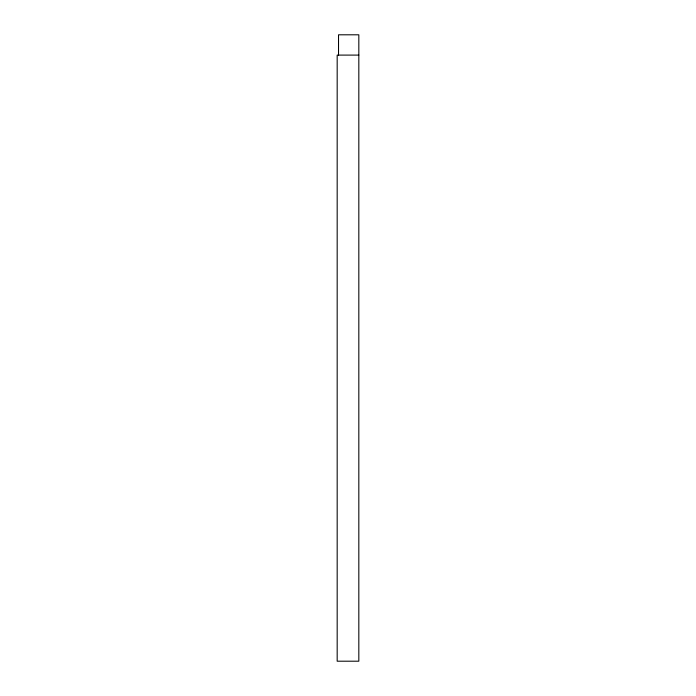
<?xml version="1.0" encoding="UTF-8"?>
<svg xmlns="http://www.w3.org/2000/svg" width="696" height="696" viewBox="0 0 696 696"><rect width="100%" height="100%" fill="white"/><g stroke="black" fill="none" stroke-linecap="round" stroke-linejoin="round"><path stroke-width="1.04" d="M358.823 55.097L337.177 55.097L337.177 661.2L358.823 661.2L358.823 34.8L338.526 34.8L338.526 55.097"/></g></svg>
